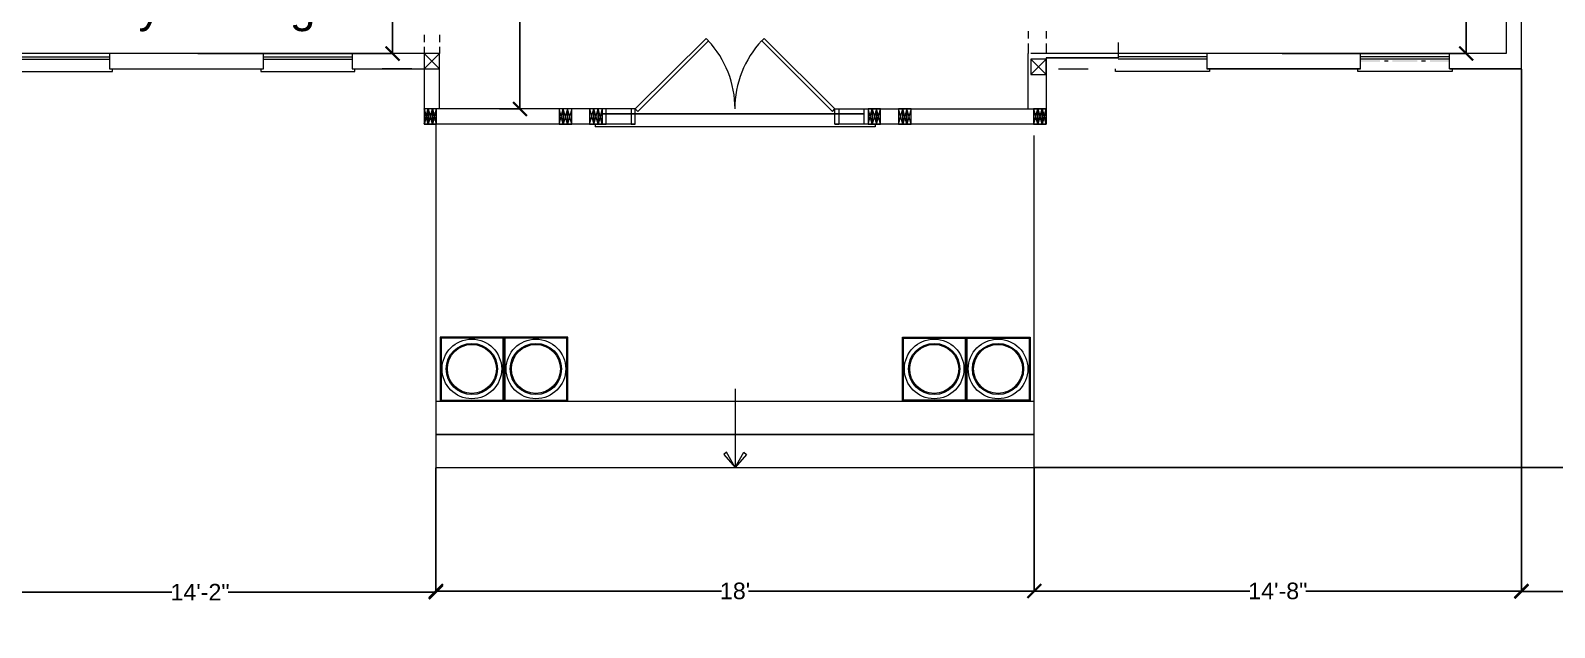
# Model space of a CAD drawing. Header units: inches. Extents: x 38 to 8673, y 1 to 7200.
# Drawn here: x 4568 to 5118, y 742 to 957 of the extents above; entities that cross this region are included whole.
import ezdxf

# ---------------------------------------------------------------- set-up
doc = ezdxf.new("R2010")
doc.units = ezdxf.units.IN
doc.header["$MEASUREMENT"] = 0
doc.layers.add('PDF2_Layer 1', color=7, linetype='Continuous', true_color=0xffffff)
doc.layers.add('PDF2_Text', color=7, linetype='Continuous')
doc.styles.add('PDF Arial', font='arial.ttf')
doc.styles.get("Standard").update_dxf_attribs({"font": 'arial.ttf'})
doc.dimstyles.get("Standard").update_dxf_attribs({"dimtxt": 6, "dimasz": 5, "dimexe": 0.18, "dimexo": 0.0625, "dimgap": 0.09, "dimtad": 0, "dimtih": 1, "dimtoh": 1, "dimdec": 0, "dimzin": 0, "dimdsep": 46, "dimlunit": 4, "dimtxsty": 'Standard', "dimblk": 'ARCHTICK', "dimcen": 0.09, "dimclrd": 3, "dimclre": 3, "dimclrt": 1, "dimadec": 0, "dimazin": 0, "dimtfac": 1, "dimtdec": 0, "dimtofl": 0, "dimtmove": 0, "dimatfit": 3, "dimfxl": 100, "dimtolj": 1, "dimtzin": 0, "dimarcsym": 0})

# ---------------------------------------------------------------- blocks, each defined once
blk = doc.blocks.new('_ArchTick')
at = {"color": 0, "linetype": 'ByBlock', "const_width": 0.15}
blk.add_lwpolyline([(-0.5, -0.5), (0.5, 0.5)], dxfattribs=at)
blk = doc.blocks.new('*D28')
at = {"color": 3, "lineweight": -2, "transparency": 16777216}
for p, q in [((4737.6, 1194.81), (4745.18, 1194.81)), ((4745, 1194.81), (4745, 1064.91)), ((4745, 928.81), (4745, 1058.71)), ((4737.6, 928.81), (4745.18, 928.81))]:
    blk.add_line(p, q, dxfattribs=at)
at = {"layer": 'Defpoints', "color": 0, "transparency": 16777216}
for p in [(4737.54, 1194.81), (4737.54, 928.81), (4745, 928.81)]:
    blk.add_point(p, dxfattribs=at)
at = {"color": 3, "lineweight": -2, "transparency": 16777216, "xscale": 5, "yscale": 5, "zscale": 5}
for p, rotation in [((4745, 1194.81), 90), ((4745, 928.81), 270)]:
    blk.add_blockref('_ArchTick', p, dxfattribs=dict(at, rotation=rotation))
at = {"color": 1, "transparency": 16777216, "insert": (4745, 1061.81), "char_height": 6, "attachment_point": 5}
blk.add_mtext('\\A1;22\'-2"', dxfattribs=at)
blk = doc.blocks.new('*D31')
at = {"color": 3, "lineweight": -2, "transparency": 16777216}
for p, q in [((4628.8, 1194.81), (4699.21, 1194.81)), ((4699.03, 1194.81), (4699.03, 1074.96)), ((4699.03, 948.81), (4699.03, 1068.66)), ((4628.8, 948.81), (4699.21, 948.81))]:
    blk.add_line(p, q, dxfattribs=at)
at = {"layer": 'Defpoints', "color": 0, "transparency": 16777216}
for p in [(4628.74, 1194.81), (4628.74, 948.81), (4699.03, 948.81)]:
    blk.add_point(p, dxfattribs=at)
at = {"color": 3, "lineweight": -2, "transparency": 16777216, "xscale": 5, "yscale": 5, "zscale": 5}
for p, rotation in [((4699.03, 1194.81), 90), ((4699.03, 948.81), 270)]:
    blk.add_blockref('_ArchTick', p, dxfattribs=dict(at, rotation=rotation))
at = {"color": 1, "transparency": 16777216, "insert": (4699.03, 1071.81), "char_height": 6, "attachment_point": 5}
blk.add_mtext('\\A1;20\'-6"', dxfattribs=at)
blk = doc.blocks.new('*D36')
at = {"color": 3, "lineweight": -2, "transparency": 16777216}
for p, q in [((5020.2, 1161.77), (5086.76, 1161.77)), ((5086.58, 1161.77), (5086.58, 1058.44)), ((5086.58, 948.81), (5086.58, 1052.14)), ((5020.2, 948.81), (5086.76, 948.81))]:
    blk.add_line(p, q, dxfattribs=at)
at = {"layer": 'Defpoints', "color": 0, "transparency": 16777216}
for p in [(5020.14, 1161.77), (5086.58, 1161.77), (5020.14, 948.81)]:
    blk.add_point(p, dxfattribs=at)
at = {"color": 3, "lineweight": -2, "transparency": 16777216, "xscale": 5, "yscale": 5, "zscale": 5}
for p, rotation in [((5086.58, 1161.77), 90), ((5086.58, 948.81), 270)]:
    blk.add_blockref('_ArchTick', p, dxfattribs=dict(at, rotation=rotation))
at = {"color": 1, "transparency": 16777216, "insert": (5086.58, 1055.29), "char_height": 6, "attachment_point": 5}
blk.add_mtext('\\A1;17\'-9"', dxfattribs=at)
blk = doc.blocks.new('*D42')
at = {"color": 3, "lineweight": -2, "transparency": 16777216}
for p, q in [((4544.42, 817.23), (4544.42, 754.13)), ((4714.66, 799.23), (4714.66, 754.13)), ((4544.42, 754.31), (4619.42, 754.31)), ((4714.66, 754.31), (4639.65, 754.31))]:
    blk.add_line(p, q, dxfattribs=at)
at = {"layer": 'Defpoints', "color": 0, "transparency": 16777216}
for p in [(4544.42, 817.29), (4714.66, 799.29), (4714.66, 754.31)]:
    blk.add_point(p, dxfattribs=at)
at = {"color": 3, "lineweight": -2, "transparency": 16777216, "xscale": 5, "yscale": 5, "zscale": 5, "rotation": 180}
blk.add_blockref('_ArchTick', (4544.42, 754.31), dxfattribs=at)
at = {"color": 3, "lineweight": -2, "transparency": 16777216, "xscale": 5, "yscale": 5, "zscale": 5}
blk.add_blockref('_ArchTick', (4714.66, 754.31), dxfattribs=at)
at = {"color": 1, "transparency": 16777216, "insert": (4629.54, 754.31), "char_height": 6, "attachment_point": 5}
blk.add_mtext('\\A1;14\'-2"', dxfattribs=at)
blk = doc.blocks.new('*D43')
at = {"color": 3, "lineweight": -2, "transparency": 16777216}
for p, q in [((4714.66, 799.23), (4714.66, 754.55)), ((4930.66, 799.23), (4930.66, 754.55)), ((4714.66, 754.73), (4817.76, 754.73)), ((4930.66, 754.73), (4827.56, 754.73))]:
    blk.add_line(p, q, dxfattribs=at)
at = {"layer": 'Defpoints', "color": 0, "transparency": 16777216}
for p in [(4714.66, 799.29), (4930.66, 799.29), (4930.66, 754.73)]:
    blk.add_point(p, dxfattribs=at)
at = {"color": 3, "lineweight": -2, "transparency": 16777216, "xscale": 5, "yscale": 5, "zscale": 5, "rotation": 180}
blk.add_blockref('_ArchTick', (4714.66, 754.73), dxfattribs=at)
at = {"color": 3, "lineweight": -2, "transparency": 16777216, "xscale": 5, "yscale": 5, "zscale": 5}
blk.add_blockref('_ArchTick', (4930.66, 754.73), dxfattribs=at)
at = {"color": 1, "transparency": 16777216, "insert": (4822.66, 754.73), "char_height": 6, "attachment_point": 5}
blk.add_mtext("\\A1;18'", dxfattribs=at)
blk = doc.blocks.new('*D44')
at = {"color": 3, "lineweight": -2, "transparency": 16777216}
for p, q in [((5106.5, 943.23), (5106.5, 754.55)), ((4930.66, 799.23), (4930.66, 754.55)), ((4930.66, 754.73), (5008.46, 754.73)), ((5106.5, 754.73), (5028.69, 754.73))]:
    blk.add_line(p, q, dxfattribs=at)
at = {"layer": 'Defpoints', "color": 0, "transparency": 16777216}
for p in [(5106.5, 943.29), (4930.66, 799.29), (5106.5, 754.73)]:
    blk.add_point(p, dxfattribs=at)
at = {"color": 3, "lineweight": -2, "transparency": 16777216, "xscale": 5, "yscale": 5, "zscale": 5, "rotation": 180}
blk.add_blockref('_ArchTick', (4930.66, 754.73), dxfattribs=at)
at = {"color": 3, "lineweight": -2, "transparency": 16777216, "xscale": 5, "yscale": 5, "zscale": 5}
blk.add_blockref('_ArchTick', (5106.5, 754.73), dxfattribs=at)
at = {"color": 1, "transparency": 16777216, "insert": (5018.58, 754.73), "char_height": 6, "attachment_point": 5}
blk.add_mtext('\\A1;14\'-8"', dxfattribs=at)
blk = doc.blocks.new('*D45')
at = {"color": 3, "lineweight": -2, "transparency": 16777216}
for p, q in [((5356.46, 1016.03), (5356.46, 754.37)), ((5106.5, 943.23), (5106.5, 754.37)), ((5106.5, 754.55), (5218.7, 754.55)), ((5356.46, 754.55), (5244.26, 754.55))]:
    blk.add_line(p, q, dxfattribs=at)
at = {"layer": 'Defpoints', "color": 0, "transparency": 16777216}
for p in [(5356.46, 1016.09), (5106.5, 943.29), (5356.46, 754.55)]:
    blk.add_point(p, dxfattribs=at)
at = {"color": 3, "lineweight": -2, "transparency": 16777216, "xscale": 5, "yscale": 5, "zscale": 5, "rotation": 180}
blk.add_blockref('_ArchTick', (5106.5, 754.55), dxfattribs=at)
at = {"color": 3, "lineweight": -2, "transparency": 16777216, "xscale": 5, "yscale": 5, "zscale": 5}
blk.add_blockref('_ArchTick', (5356.46, 754.55), dxfattribs=at)
at = {"color": 1, "transparency": 16777216, "insert": (5231.48, 754.55), "char_height": 6, "attachment_point": 5}
blk.add_mtext('\\A1;20\'-10"', dxfattribs=at)
blk = doc.blocks.new('*D46')
at = {"color": 3, "lineweight": -2, "transparency": 16777216}
for p, q in [((5356.46, 1013.31), (5356.46, 694.33)), ((4292.42, 817.23), (4292.42, 694.33)), ((4292.42, 694.51), (4814.04, 694.51)), ((5356.46, 694.51), (4834.84, 694.51))]:
    blk.add_line(p, q, dxfattribs=at)
at = {"layer": 'Defpoints', "color": 0, "transparency": 16777216}
for p in [(5356.46, 1013.37), (4292.42, 817.29), (5356.46, 694.51)]:
    blk.add_point(p, dxfattribs=at)
at = {"color": 3, "lineweight": -2, "transparency": 16777216, "xscale": 5, "yscale": 5, "zscale": 5, "rotation": 180}
blk.add_blockref('_ArchTick', (4292.42, 694.51), dxfattribs=at)
at = {"color": 3, "lineweight": -2, "transparency": 16777216, "xscale": 5, "yscale": 5, "zscale": 5}
blk.add_blockref('_ArchTick', (5356.46, 694.51), dxfattribs=at)
at = {"color": 1, "transparency": 16777216, "insert": (4824.44, 694.51), "char_height": 6, "attachment_point": 5}
blk.add_mtext('\\A1;88\'-8"', dxfattribs=at)
blk = doc.blocks.new('*D53')
at = {"color": 3, "lineweight": -2, "transparency": 16777216}
for p, q in [((4542.48, 1663.37), (5461.17, 1663.37)), ((5460.99, 1663.37), (5460.99, 1234.43)), ((5460.99, 799.29), (5460.99, 1228.23)), ((4930.72, 799.29), (5461.17, 799.29))]:
    blk.add_line(p, q, dxfattribs=at)
at = {"layer": 'Defpoints', "color": 0, "transparency": 16777216}
for p in [(4542.42, 1663.37), (5460.99, 1663.37), (4930.66, 799.29)]:
    blk.add_point(p, dxfattribs=at)
at = {"color": 3, "lineweight": -2, "transparency": 16777216, "xscale": 5, "yscale": 5, "zscale": 5}
for p, rotation in [((5460.99, 1663.37), 90), ((5460.99, 799.29), 270)]:
    blk.add_blockref('_ArchTick', p, dxfattribs=dict(at, rotation=rotation))
at = {"color": 1, "transparency": 16777216, "insert": (5460.99, 1231.33), "char_height": 6, "attachment_point": 5}
blk.add_mtext("\\A1;72'", dxfattribs=at)

msp = doc.modelspace()

# ---------------------------------------------------------------- linework, layer by layer
msp.add_line((4711.94, 928.81), (4710.42, 923.29))
at = {"layer": 'PDF2_Layer 1', "lineweight": 0}
for points in [[(5106.5, 1058.81), (5100.98, 1060.33), (5106.5, 1061.85), (5100.98, 1063.37), (5100.98, 948.81), (5080.5, 948.81)], [(5106.5, 943.29), (5106.5, 1015.37), (5106.5, 1063.37), (5100.98, 1063.37)], [(4710.42, 955.61), (4710.42, 952.97)], [(4812.18, 954.25), (4786.66, 928.81), (4774.66, 928.81), (4710.42, 928.81), (4711.94, 923.29), (4713.46, 928.81), (4711.94, 923.29), (4710.42, 928.81)], [(4715.94, 955.61), (4715.94, 952.97)], [(4786.66, 928.81), (4787.54, 927.93), (4813.06, 953.37)], [(4812.18, 954.25), (4813.06, 953.37)], [(4960.98, 952.81), (4960.98, 947.29), (4934.98, 947.29), (4960.98, 947.29), (4934.98, 947.29), (4934.98, 923.29), (4870.66, 923.29), (4858.66, 923.29), (4860.18, 923.29), (4858.66, 923.29), (4858.66, 928.81), (4870.66, 928.81), (4934.98, 928.81)], [(4928.46, 956.89), (4928.46, 954.25)], [(4928.46, 952.41), (4928.46, 948.81)], [(4934.98, 956.89), (4934.98, 954.25)], [(4934.98, 952.41), (4934.98, 948.81)], [(4652.42, 948.81), (4649.96, 948.81), (4647.88, 948.81), (4646.33, 948.81), (4644.25, 948.81), (4636.55, 948.81), (4634.47, 948.81), (4625.11, 948.81), (4623.03, 948.81), (4620.86, 948.81), (4618.78, 948.81), (4611.83, 948.81), (4609.75, 948.81), (4602.75, 948.81), (4600.67, 948.81), (4596.9, 948.81), (4564.9, 948.81), (4538.9, 948.81), (4564.9, 948.81), (4564.9, 943.29), (4544.42, 943.29), (4544.42, 897.29), (4538.9, 897.29), (4538.9, 943.29)], [(4564.9, 947.61), (4596.9, 947.61)], [(4564.9, 946.81), (4596.9, 946.81)], [(4596.9, 948.81), (4596.9, 943.29), (4652.42, 943.29), (4652.42, 948.81), (4684.42, 948.81)], [(4652.42, 947.61), (4684.42, 947.61)], [(4652.42, 946.81), (4684.42, 946.81)], [(4672.9, 948.81), (4678.1, 948.81)], [(4715.94, 928.81), (4715.94, 948.81), (4684.42, 948.81), (4684.42, 943.29)], [(4710.42, 951.21), (4710.42, 948.81)], [(4715.94, 951.21), (4715.94, 948.81)], [(4928.46, 928.81), (4928.46, 948.81)], [(4992.98, 948.81), (4992.98, 943.29), (5048.42, 943.29), (5048.42, 948.81), (4992.98, 948.81), (4960.98, 948.81), (4929.46, 948.81)], [(4992.98, 947.61), (4960.98, 947.61)], [(4992.98, 946.81), (4960.98, 946.81)], [(4991.3, 948.81), (4981.94, 948.81)], [(5048.42, 948.81), (4992.98, 948.81)], [(5025.06, 948.81), (5015.22, 948.81)], [(5080.5, 943.29), (5080.5, 948.81), (5048.42, 948.81)], [(5080.5, 947.61), (5048.42, 947.61)], [(5080.5, 946.81), (5048.42, 946.81)], [(4563.94, 943.29), (4563.94, 942.33), (4597.94, 942.33), (4597.94, 943.29)], [(4651.46, 943.29), (4651.46, 942.33), (4685.46, 942.33), (4685.46, 943.29)], [(4684.42, 943.29), (4710.42, 943.29), (4710.42, 923.29), (4710.42, 923.29), (4710.42, 923.29)], [(4705.94, 943.29), (4695.3, 943.29)], [(4939.46, 943.29), (4950.18, 943.29)], [(4993.94, 943.29), (4993.94, 942.33), (4959.94, 942.33), (4959.94, 943.29)], [(5081.46, 943.29), (5081.46, 942.33), (5047.46, 942.33), (5047.46, 943.29)], [(4759.22, 923.29), (4760.66, 928.81)], [(4763.7, 923.29), (4762.18, 928.81), (4760.66, 923.29), (4759.22, 928.81)], [(4763.7, 928.81), (4762.18, 923.29), (4760.66, 928.81)], [(4770.18, 928.81), (4771.7, 923.29), (4773.22, 928.81)], [(4770.18, 923.29), (4771.7, 928.81)], [(4774.66, 928.81), (4773.22, 923.29), (4771.7, 928.81)], [(4774.66, 928.81), (4774.66, 923.29), (4773.22, 928.81)], [(4774.66, 927.05), (4869.22, 927.05), (4774.66, 927.05)], [(4785.22, 928.81), (4785.22, 923.29)], [(4860.18, 928.81), (4860.18, 923.29)], [(4870.66, 928.81), (4870.66, 923.29), (4872.18, 928.81), (4873.7, 923.29), (4875.22, 928.81)], [(4873.7, 928.81), (4872.18, 923.29), (4870.66, 928.81)], [(4875.22, 923.29), (4873.7, 928.81)], [(4881.7, 923.29), (4883.22, 928.81)], [(4884.66, 928.81), (4883.22, 923.29), (4881.7, 928.81)], [(4886.18, 928.81), (4884.66, 923.29), (4883.22, 928.81)], [(4886.18, 923.29), (4884.66, 928.81)], [(4786.66, 923.29), (4774.66, 923.29), (4710.42, 923.29)], [(4714.66, 923.29), (4714.66, 823.29), (4930.66, 823.29), (4930.66, 919.29)], [(4873.22, 923.29), (4873.22, 922.33), (4772.18, 922.33)], [(4772.18, 923.29), (4772.18, 922.33)], [(4786.66, 923.29), (4785.22, 923.29), (4786.66, 923.29)], [(4822.66, 827.77), (4822.66, 799.29), (4819.62, 804.89), (4818.66, 804.09), (4822.66, 799.29), (4825.78, 804.89), (4826.74, 804.09), (4822.66, 799.29)], [(4714.66, 823.29), (4714.66, 799.29), (4930.66, 799.29), (4930.66, 823.29)], [(4930.66, 811.29), (4714.66, 811.29), (4930.66, 811.29)]]:
    msp.add_lwpolyline(points, dxfattribs=at)
for points in [[(4833.22, 954.25), (4832.34, 953.37), (4857.78, 927.93), (4858.66, 928.81)], [(4710.42, 948.81), (4715.94, 943.29)], [(4715.94, 948.81), (4710.42, 943.29)], [(4710.42, 943.29), (4715.94, 943.29), (4715.94, 948.81), (4710.42, 948.81)], [(4929.46, 946.81), (4934.98, 941.29)], [(4934.98, 946.81), (4929.46, 941.29)], [(4929.46, 941.29), (4934.98, 941.29), (4934.98, 946.81), (4929.46, 946.81)], [(4929.46, 941.29), (4934.98, 941.29), (4934.98, 946.81), (4929.46, 946.81)], [(4992.98, 943.29), (5048.42, 943.29)], [(5080.5, 943.29), (5106.5, 943.29)], [(4710.42, 923.29), (4711.94, 923.29), (4711.94, 928.81), (4710.42, 928.81)], [(4710.42, 923.29), (4711.94, 923.29), (4711.94, 928.81), (4710.42, 928.81)], [(4714.9, 928.81), (4713.46, 923.29), (4711.94, 928.81), (4713.46, 923.29)], [(4711.94, 923.29), (4713.46, 923.29), (4713.46, 928.81), (4711.94, 928.81)], [(4711.94, 923.29), (4713.46, 923.29), (4713.46, 928.81), (4711.94, 928.81)], [(4713.46, 928.81), (4714.9, 923.29)], [(4713.46, 923.29), (4714.9, 923.29), (4714.9, 928.81), (4713.46, 928.81)], [(4713.46, 923.29), (4714.9, 923.29), (4714.9, 928.81), (4713.46, 928.81)], [(4759.22, 923.29), (4760.66, 923.29), (4760.66, 928.81), (4759.22, 928.81)], [(4760.66, 923.29), (4762.18, 923.29), (4762.18, 928.81), (4760.66, 928.81)], [(4762.18, 923.29), (4763.7, 923.29), (4763.7, 928.81), (4762.18, 928.81)], [(4770.18, 923.29), (4771.7, 923.29), (4771.7, 928.81), (4770.18, 928.81)], [(4771.7, 923.29), (4773.22, 923.29), (4773.22, 928.81), (4771.7, 928.81)], [(4773.22, 923.29), (4774.66, 923.29), (4774.66, 928.81), (4773.22, 928.81)], [(4774.66, 923.29), (4776.18, 923.29), (4776.18, 928.81), (4774.66, 928.81)], [(4785.22, 923.29), (4786.66, 923.29), (4786.66, 928.81), (4785.22, 928.81)], [(4860.18, 923.29), (4858.66, 923.29), (4858.66, 928.81), (4860.18, 928.81)], [(4870.66, 923.29), (4869.22, 923.29), (4869.22, 928.81), (4870.66, 928.81)], [(4870.66, 923.29), (4872.18, 923.29), (4872.18, 928.81), (4870.66, 928.81)], [(4872.18, 923.29), (4873.7, 923.29), (4873.7, 928.81), (4872.18, 928.81)], [(4873.7, 923.29), (4875.22, 923.29), (4875.22, 928.81), (4873.7, 928.81)], [(4881.7, 923.29), (4883.22, 923.29), (4883.22, 928.81), (4881.7, 928.81)], [(4883.22, 923.29), (4884.66, 923.29), (4884.66, 928.81), (4883.22, 928.81)], [(4884.66, 923.29), (4886.18, 923.29), (4886.18, 928.81), (4884.66, 928.81)], [(4931.94, 928.81), (4930.42, 923.29)], [(4933.46, 928.81), (4931.94, 923.29), (4930.42, 928.81), (4931.94, 923.29)], [(4930.42, 923.29), (4931.94, 923.29), (4931.94, 928.81), (4930.42, 928.81)], [(4930.42, 923.29), (4931.94, 923.29), (4931.94, 928.81), (4930.42, 928.81)], [(4934.98, 928.81), (4933.46, 923.29), (4931.94, 928.81), (4933.46, 923.29)], [(4931.94, 923.29), (4933.46, 923.29), (4933.46, 928.81), (4931.94, 928.81)], [(4931.94, 923.29), (4933.46, 923.29), (4933.46, 928.81), (4931.94, 928.81)], [(4933.46, 928.81), (4934.98, 923.29)], [(4933.46, 923.29), (4934.98, 923.29), (4934.98, 928.81), (4933.46, 928.81)], [(4933.46, 923.29), (4934.98, 923.29), (4934.98, 928.81), (4933.46, 928.81)], [(4716.18, 823.29), (4739.3, 823.29), (4739.3, 846.41), (4716.18, 846.41)], [(4716.18, 823.29), (4739.3, 823.29), (4739.3, 846.41), (4716.18, 846.41)], [(4716.58, 823.69), (4738.9, 823.69), (4738.9, 846.01), (4716.58, 846.01)], [(4716.58, 823.69), (4738.9, 823.69), (4738.9, 846.01), (4716.58, 846.01)], [(4739.3, 823.29), (4762.34, 823.29), (4762.34, 846.41), (4739.3, 846.41)], [(4739.3, 823.29), (4762.34, 823.29), (4762.34, 846.41), (4739.3, 846.41)], [(4739.62, 823.69), (4761.94, 823.69), (4761.94, 846.01), (4739.62, 846.01)], [(4739.62, 823.69), (4761.94, 823.69), (4761.94, 846.01), (4739.62, 846.01)], [(4906.1, 823.29), (4883.06, 823.29), (4883.06, 846.41), (4906.1, 846.41)], [(4906.1, 823.29), (4883.06, 823.29), (4883.06, 846.41), (4906.1, 846.41)], [(4905.7, 823.69), (4883.46, 823.69), (4883.46, 846.01), (4905.7, 846.01)], [(4905.7, 823.69), (4883.46, 823.69), (4883.46, 846.01), (4905.7, 846.01)], [(4929.22, 823.29), (4906.1, 823.29), (4906.1, 846.41), (4929.22, 846.41)], [(4929.22, 823.29), (4906.1, 823.29), (4906.1, 846.41), (4929.22, 846.41)], [(4928.82, 823.69), (4906.5, 823.69), (4906.5, 846.01), (4928.82, 846.01)], [(4928.82, 823.69), (4906.5, 823.69), (4906.5, 846.01), (4928.82, 846.01)]]:
    msp.add_lwpolyline(points, close=True, dxfattribs=at)
for centre, radius in [((4727.66, 834.93), 10.76), ((4727.66, 834.93), 10.76), ((4727.66, 834.93), 9.24), ((4727.66, 834.93), 9.24), ((4727.66, 834.93), 8.84), ((4727.66, 834.93), 8.84), ((4750.78, 834.93), 10.76), ((4750.78, 834.93), 10.76), ((4750.78, 834.93), 9.24), ((4750.78, 834.93), 9.24), ((4750.78, 834.93), 8.84), ((4750.78, 834.93), 8.84), ((4894.54, 834.93), 10.76), ((4894.54, 834.93), 10.76), ((4894.54, 834.93), 9.24), ((4894.54, 834.93), 9.24), ((4894.54, 834.93), 8.84), ((4894.54, 834.93), 8.84), ((4917.58, 834.93), 10.76), ((4917.58, 834.93), 10.76), ((4917.58, 834.93), 9.24), ((4917.58, 834.93), 9.24), ((4917.58, 834.93), 8.84), ((4917.58, 834.93), 8.84)]:
    msp.add_circle(centre, radius, dxfattribs=at)
for centre, start, end in [((4786.53, 928.85), 0.0091, 42.9271), ((4858.7, 928.85), 137.0757, 180.001)]:
    msp.add_arc(centre, 36.12, start, end, dxfattribs=at)
at = {"layer": 'PDF2_Layer 1', "lineweight": 0, "transparency": 33554559}
for points in [[(5055.46, 945.85), (5055.46, 946.33), (5048.42, 945.85)], [(5055.46, 946.33), (5048.42, 945.85), (5048.42, 946.33)], [(5058.42, 945.85), (5058.42, 946.33), (5056.98, 945.85)], [(5058.42, 946.33), (5056.98, 945.85), (5056.98, 946.33)], [(5068.98, 945.85), (5068.98, 946.33), (5059.94, 945.85)], [(5068.98, 946.33), (5059.94, 945.85), (5059.94, 946.33)], [(5071.94, 945.85), (5071.94, 946.33), (5070.42, 945.85)], [(5071.94, 946.33), (5070.42, 945.85), (5070.42, 946.33)], [(5080.5, 945.85), (5080.5, 946.33), (5073.46, 945.85)], [(5080.5, 946.33), (5073.46, 945.85), (5073.46, 946.33)]]:
    msp.add_solid(points, dxfattribs=at)

# ---------------------------------------------------------------- texts
at = {"layer": 'PDF2_Text', "lineweight": 0, "insert": (4582.32, 956.77), "char_height": 11.9303, "attachment_point": 7, "style": 'PDF Arial'}
msp.add_mtext('Tray Ceiling', dxfattribs=at)

# ---------------------------------------------------------------- dimensions: what is measured, and where the dimension line sits
for base, p1, p2, picture, middle in [((5460.99, 1663.37), (4930.66, 799.29), (4542.42, 1663.37), '*D53', (5460.99, 1231.33)), ((4699.03, 948.81), (4628.74, 1194.81), (4628.74, 948.81), '*D31', (4699.03, 1071.81)), ((4745, 928.81), (4737.54, 1194.81), (4737.54, 928.81), '*D28', (4745, 1061.81)), ((5086.58, 1161.77), (5020.14, 948.81), (5020.14, 1161.77), '*D36', (5086.58, 1055.29))]:
    dim = msp.add_linear_dim(base=base, p1=p1, p2=p2, angle=90, dimstyle='Standard')
    dim.commit()
    dim.dimension.update_dxf_attribs({"geometry": picture, "text_midpoint": middle})
for base, p1, p2, picture, middle in [((5356.46, 694.51), (4292.42, 817.29), (5356.46, 1013.37), '*D46', (4824.44, 694.51)), ((5356.46, 754.55), (5106.5, 943.29), (5356.46, 1016.09), '*D45', (5231.48, 754.55)), ((5106.5, 754.73), (4930.66, 799.29), (5106.5, 943.29), '*D44', (5018.58, 754.73)), ((4714.66, 754.31), (4544.42, 817.29), (4714.66, 799.29), '*D42', (4629.54, 754.31)), ((4930.66, 754.73), (4714.66, 799.29), (4930.66, 799.29), '*D43', (4822.66, 754.73))]:
    dim = msp.add_linear_dim(base=base, p1=p1, p2=p2, dimstyle='Standard')
    dim.commit()
    dim.dimension.update_dxf_attribs({"geometry": picture, "text_midpoint": middle})

doc.saveas('drawing.dxf')
